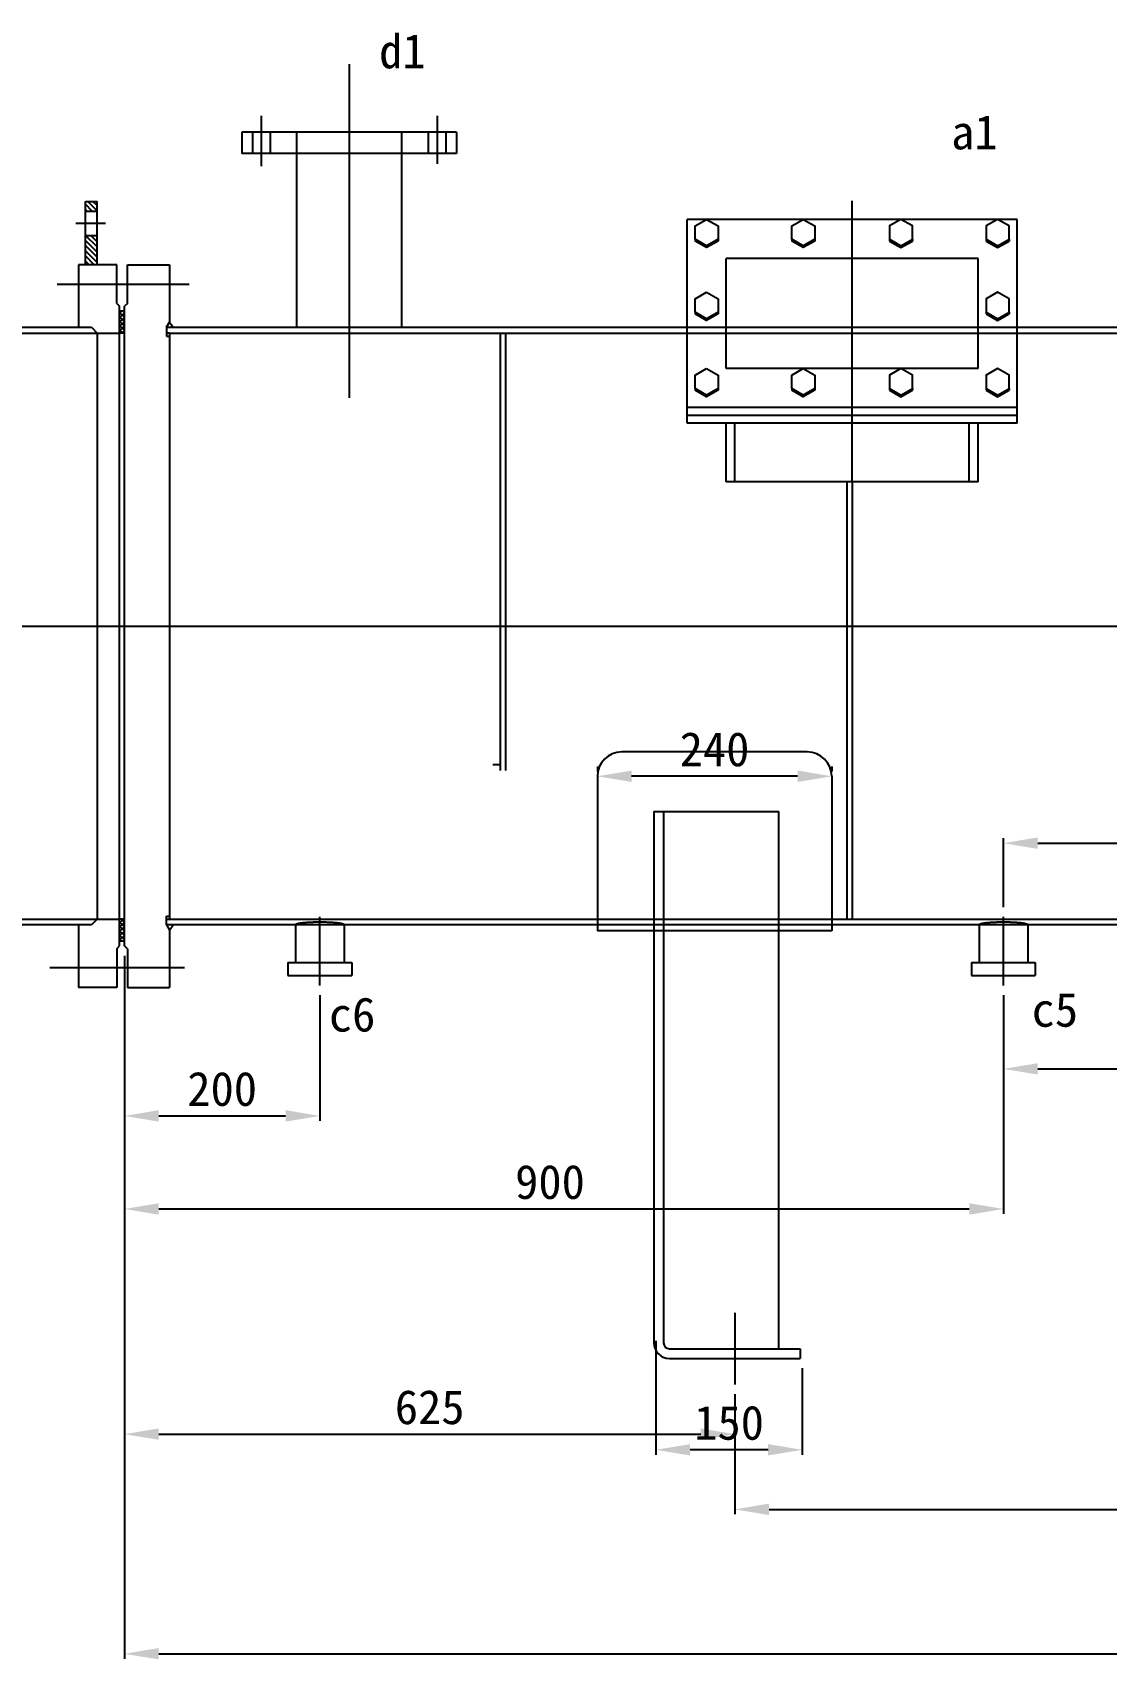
# Model space of a CAD drawing. Header units: millimetres. Extents: x -488296 to -479566, y 284705 to 289457.
# Drawn here: x -485611 to -484511, y 285887 to 287553 of the extents above; entities that cross this region are included whole.
import ezdxf
from ezdxf.lldxf.tags import DXFTag

# ---------------------------------------------------------------- set-up
doc = ezdxf.new("R2010")
doc.units = ezdxf.units.MM
doc.linetypes.add('HIDDEN2', pattern=[0.1875, 0.125, -0.0625])
for name, color, linetype in [('CDR_DWG1', 4, 'Continuous'), ('CDR_TEXT', 2, 'Continuous'), ('center', 3, 'CENTER'), ('DASH', 5, 'HIDDEN2'), ('FHID', 5, 'DASHED2'), ('中心线', 1, 'CENTERX2'), ('粗', 7, 'Continuous')]:
    doc.layers.add(name, color=color, linetype=linetype)
tags = doc.linetypes.add('CENTER', pattern=[50.8, 31.75, -6.35, 6.35, -6.35]).pattern_tags.tags
tags[10:11] = [DXFTag(74, 4), DXFTag(75, 0), DXFTag(340, '0'), DXFTag(46, 1.0), DXFTag(50, 0.0), DXFTag(44, 0.0), DXFTag(45, 0.0)]
tags[8:9] = [DXFTag(74, 4), DXFTag(75, 0), DXFTag(340, '0'), DXFTag(46, 1.0), DXFTag(50, 0.0), DXFTag(44, 0.0), DXFTag(45, 0.0)]
tags[6:7] = [DXFTag(74, 4), DXFTag(75, 0), DXFTag(340, '0'), DXFTag(46, 1.0), DXFTag(50, 0.0), DXFTag(44, 0.0), DXFTag(45, 0.0)]
tags[4:5] = [DXFTag(74, 4), DXFTag(75, 0), DXFTag(340, '0'), DXFTag(46, 1.0), DXFTag(50, 0.0), DXFTag(44, 0.0), DXFTag(45, 0.0)]
tags = doc.linetypes.add('CENTERX2', pattern=[101.6, 63.5, -12.7, 12.7, -12.7]).pattern_tags.tags
tags[10:11] = [DXFTag(74, 4), DXFTag(75, 0), DXFTag(340, '0'), DXFTag(46, 1.0), DXFTag(50, 0.0), DXFTag(44, 0.0), DXFTag(45, 0.0)]
tags[8:9] = [DXFTag(74, 4), DXFTag(75, 0), DXFTag(340, '0'), DXFTag(46, 1.0), DXFTag(50, 0.0), DXFTag(44, 0.0), DXFTag(45, 0.0)]
tags[6:7] = [DXFTag(74, 4), DXFTag(75, 0), DXFTag(340, '0'), DXFTag(46, 1.0), DXFTag(50, 0.0), DXFTag(44, 0.0), DXFTag(45, 0.0)]
tags[4:5] = [DXFTag(74, 4), DXFTag(75, 0), DXFTag(340, '0'), DXFTag(46, 1.0), DXFTag(50, 0.0), DXFTag(44, 0.0), DXFTag(45, 0.0)]
tags = doc.linetypes.add('DASHED2', pattern=[0.375, 0.25, -0.125]).pattern_tags.tags
tags[6:7] = [DXFTag(74, 4), DXFTag(75, 0), DXFTag(340, '0'), DXFTag(46, 1.0), DXFTag(50, 0.0), DXFTag(44, 0.0), DXFTag(45, 0.0)]
tags[4:5] = [DXFTag(74, 4), DXFTag(75, 0), DXFTag(340, '0'), DXFTag(46, 1.0), DXFTag(50, 0.0), DXFTag(44, 0.0), DXFTag(45, 0.0)]
doc.dimstyles.get("Standard").update_dxf_attribs({"dimscale": 10, "dimtxt": 3.5, "dimasz": 3.5, "dimexe": 0.5, "dimexo": 1, "dimgap": 1, "dimtad": 1, "dimtoh": 1, "dimdec": 1, "dimdsep": 46, "dimtxsty": 'Standard', "dimcen": 0.09, "dimclrd": 256, "dimclre": 256, "dimclrt": 256, "dimadec": 0, "dimazin": 2, "dimtfac": 1, "dimtdec": 1, "dimtofl": 0, "dimtmove": 0, "dimatfit": 3, "dimfxl": 1, "dimtolj": 1, "dimtzin": 0, "dimarcsym": 0})
pattern_1 = [(135, (-972792.489, -553.281), (2.24506403, 2.24506403), []), (45, (-972792.489, -553.281), (2.24506403, -2.24506403), [])]

# ---------------------------------------------------------------- blocks, each defined once
blk = doc.blocks.new('*D9')
at = {"lineweight": -2}
for p, q in [((-485517, 286575.4), (-485517, 285888)), ((-481866.9, 286565.4), (-481866.9, 285888)), ((-485482, 285893), (-481901.9, 285893))]:
    blk.add_line(p, q, dxfattribs=at)
for points in [[(-485482, 285898.9), (-485482, 285887.2), (-485517, 285893)], [(-481901.9, 285898.9), (-481901.9, 285887.2), (-481866.9, 285893)]]:
    blk.add_solid(points)
at = {"layer": 'DEFPOINTS', "color": 0}
for p in [(-485517, 286585.4), (-481866.9, 286575.4), (-481866.9, 285893)]:
    blk.add_point(p, dxfattribs=at)
at = {"insert": (-483835.1, 285920.5), "char_height": 35, "attachment_point": 5}
blk.add_mtext('\\A1;3650', dxfattribs=at)
blk = doc.blocks.new('*D11')
at = {"lineweight": -2}
for p, q in [((-483692, 286629.4), (-483692, 286035.9)), ((-484892, 286148.8), (-484892, 286035.9)), ((-484857, 286040.9), (-483727, 286040.9))]:
    blk.add_line(p, q, dxfattribs=at)
for points in [[(-484857, 286046.8), (-484857, 286035.1), (-484892, 286040.9)], [(-483727, 286046.8), (-483727, 286035.1), (-483692, 286040.9)]]:
    blk.add_solid(points)
at = {"layer": 'DEFPOINTS', "color": 0}
for p in [(-483692, 286639.4), (-484892, 286158.8), (-483692, 286040.9)]:
    blk.add_point(p, dxfattribs=at)
at = {"insert": (-484169.2, 286068.4), "char_height": 35, "attachment_point": 5}
blk.add_mtext('\\A1;1200', dxfattribs=at)
blk = doc.blocks.new('*D4')
at = {"lineweight": -2}
for p, q in [((-484616.9, 286657.7), (-484616.9, 286728.1)), ((-482767, 286657.7), (-482767, 286728.1)), ((-484581.9, 286723.1), (-482802, 286723.1))]:
    blk.add_line(p, q, dxfattribs=at)
for points in [[(-484581.9, 286729), (-484581.9, 286717.3), (-484616.9, 286723.1)], [(-482802, 286729), (-482802, 286717.3), (-482767, 286723.1)]]:
    blk.add_solid(points)
at = {"layer": 'DEFPOINTS', "color": 0}
for p in [(-482767, 286723.1), (-484616.9, 286647.7), (-482767, 286647.7)]:
    blk.add_point(p, dxfattribs=at)
at = {"insert": (-483692, 286750.6), "char_height": 35, "attachment_point": 5}
blk.add_mtext('\\A1;1850', dxfattribs=at)
blk = doc.blocks.new('A$C726E691B')
for p, q in [((169, 124.8), (-169, 124.8)), ((-169, -83.9), (-169, 124.8)), ((169, -83.9), (169, 124.8)), ((-160.8, 104.5), (-160.8, 102.7)), ((-137.2, 104.5), (-137.2, 102.7)), ((-61.8, 104.5), (-61.8, 102.7)), ((-38.2, 104.5), (-38.2, 102.7)), ((38.2, 104.5), (38.2, 102.7)), ((61.8, 104.5), (61.8, 102.7)), ((137.2, 104.5), (137.2, 102.7)), ((160.8, 104.5), (160.8, 102.7)), ((-160.8, 29.8), (-160.8, 28.1)), ((-137.2, 29.8), (-137.2, 28.1)), ((137.2, 29.8), (137.2, 28.1)), ((160.8, 29.8), (160.8, 28.1)), ((-160.8, -48.3), (-160.8, -50)), ((-137.2, -48.3), (-137.2, -50)), ((-61.8, -48.3), (-61.8, -50)), ((-38.2, -48.3), (-38.2, -50)), ((38.2, -48.3), (38.2, -50)), ((61.8, -48.3), (61.8, -50)), ((137.2, -48.3), (137.2, -50)), ((160.8, -48.3), (160.8, -50)), ((169, -67.9), (-169, -67.9)), ((169, -83.9), (-169, -83.9)), ((-129, -143.9), (-129, -83.9)), ((-120, -143.9), (-120, -83.9)), ((120, -143.9), (120, -83.9)), ((129, -143.9), (129, -83.9)), ((129, -143.9), (-129, -143.9))]:
    blk.add_line(p, q)
for points in [[(-149, 124.8), (-137.2, 118.1), (-137.2, 104.5), (-149, 97.7), (-160.8, 104.5), (-160.8, 118.1)], [(-50, 124.8), (-38.2, 118.1), (-38.2, 104.5), (-50, 97.7), (-61.8, 104.5), (-61.8, 118.1)], [(50, 124.8), (38.2, 118.1), (38.2, 104.5), (50, 97.7), (61.8, 104.5), (61.8, 118.1)], [(149, 124.8), (137.2, 118.1), (137.2, 104.5), (149, 97.7), (160.8, 104.5), (160.8, 118.1)], [(-149, 50.2), (-137.2, 43.4), (-137.2, 29.8), (-149, 23), (-160.8, 29.8), (-160.8, 43.4)], [(149, 50.2), (137.2, 43.4), (137.2, 29.8), (149, 23), (160.8, 29.8), (160.8, 43.4)], [(-149, -27.9), (-137.2, -34.7), (-137.2, -48.3), (-149, -55.1), (-160.8, -48.3), (-160.8, -34.7)], [(-50, -27.9), (-38.2, -34.7), (-38.2, -48.3), (-50, -55.1), (-61.8, -48.3), (-61.8, -34.7)], [(50, -27.9), (38.2, -34.7), (38.2, -48.3), (50, -55.1), (61.8, -48.3), (61.8, -34.7)], [(149, -27.9), (137.2, -34.7), (137.2, -48.3), (149, -55.1), (160.8, -48.3), (160.8, -34.7)]]:
    blk.add_lwpolyline(points, close=True)
for points in [[(-137.2, 102.7), (-149, 95.9), (-160.8, 102.7)], [(-38.2, 102.7), (-50, 95.9), (-61.8, 102.7)], [(38.2, 102.7), (50, 95.9), (61.8, 102.7)], [(137.2, 102.7), (149, 95.9), (160.8, 102.7)], [(-137.2, 28.1), (-149, 21.3), (-160.8, 28.1)], [(137.2, 28.1), (149, 21.3), (160.8, 28.1)], [(-137.2, -50), (-149, -56.8), (-160.8, -50)], [(-38.2, -50), (-50, -56.8), (-61.8, -50)], [(38.2, -50), (50, -56.8), (61.8, -50)], [(137.2, -50), (149, -56.8), (160.8, -50)]]:
    blk.add_lwpolyline(points)
at = {"layer": 'center'}
blk.add_line((0, -143.9), (0, 143.9), dxfattribs=at)
at = {"layer": 'DASH'}
for p, q in [((129, 84.8), (-129, 84.8)), ((-129, -27.9), (-129, 84.8)), ((129, -27.9), (129, 84.8)), ((129, -27.9), (-129, -27.9))]:
    blk.add_line(p, q, dxfattribs=at)
at = {"layer": '粗'}
blk.add_line((169, -75.9), (-169, -75.9), dxfattribs=at)
blk = doc.blocks.new('*D44')
at = {"lineweight": -2}
for p, q in [((-485517, 286607.9), (-485517, 286112.9)), ((-484892, 286158.8), (-484892, 286112.9)), ((-485482, 286117.9), (-484927, 286117.9))]:
    blk.add_line(p, q, dxfattribs=at)
for points in [[(-485482, 286123.8), (-485482, 286112.1), (-485517, 286117.9)], [(-484927, 286123.8), (-484927, 286112.1), (-484892, 286117.9)]]:
    blk.add_solid(points)
at = {"layer": 'DEFPOINTS', "color": 0}
for p in [(-485517, 286617.9), (-484892, 286168.8), (-484892, 286117.9)]:
    blk.add_point(p, dxfattribs=at)
at = {"insert": (-485204.5, 286145.4), "char_height": 35, "attachment_point": 5}
blk.add_mtext('\\A1;625', dxfattribs=at)
blk = doc.blocks.new('*D25')
at = {"lineweight": -2}
for p, q in [((-485317, 286567.5), (-485317, 286438.8)), ((-485517, 286555.4), (-485517, 286438.8)), ((-485482, 286443.8), (-485352, 286443.8))]:
    blk.add_line(p, q, dxfattribs=at)
for points in [[(-485482, 286449.7), (-485482, 286438), (-485517, 286443.8)], [(-485352, 286449.7), (-485352, 286438), (-485317, 286443.8)]]:
    blk.add_solid(points)
at = {"layer": 'DEFPOINTS', "color": 0}
for p in [(-485317, 286577.5), (-485517, 286565.4), (-485317, 286443.8)]:
    blk.add_point(p, dxfattribs=at)
at = {"insert": (-485417, 286471.3), "char_height": 35, "attachment_point": 5}
blk.add_mtext('\\A1;200', dxfattribs=at)
blk = doc.blocks.new('*D45')
at = {"lineweight": -2}
for p, q in [((-485517, 286565.4), (-485517, 286343.5)), ((-484616.9, 286567.5), (-484616.9, 286343.5)), ((-485482, 286348.5), (-484651.9, 286348.5))]:
    blk.add_line(p, q, dxfattribs=at)
for points in [[(-485482, 286354.4), (-485482, 286342.7), (-485517, 286348.5)], [(-484651.9, 286354.4), (-484651.9, 286342.7), (-484616.9, 286348.5)]]:
    blk.add_solid(points)
at = {"layer": 'DEFPOINTS', "color": 0}
for p in [(-484616.9, 286577.5), (-485517, 286575.4), (-484616.9, 286348.5)]:
    blk.add_point(p, dxfattribs=at)
at = {"insert": (-485081.3, 286376), "char_height": 35, "attachment_point": 5}
blk.add_mtext('\\A1;900', dxfattribs=at)
blk = doc.blocks.new('*D46')
at = {"lineweight": -2}
for p, q in [((-484001.9, 286567.5), (-484001.9, 286487)), ((-484616.9, 286557.5), (-484616.9, 286487)), ((-484581.9, 286492), (-484036.9, 286492))]:
    blk.add_line(p, q, dxfattribs=at)
for points in [[(-484581.9, 286497.8), (-484581.9, 286486.2), (-484616.9, 286492)], [(-484036.9, 286497.8), (-484036.9, 286486.2), (-484001.9, 286492)]]:
    blk.add_solid(points)
at = {"layer": 'DEFPOINTS', "color": 0}
for p in [(-484001.9, 286577.5), (-484616.9, 286567.5), (-484001.9, 286492)]:
    blk.add_point(p, dxfattribs=at)
at = {"insert": (-484309.4, 286519.5), "char_height": 35, "attachment_point": 5}
blk.add_mtext('\\A1;615', dxfattribs=at)
blk = doc.blocks.new('*D22')
at = {"lineweight": -2}
for p, q in [((-484972.9, 286213.4), (-484972.9, 286096.9)), ((-484822.9, 286185.4), (-484822.9, 286096.9)), ((-484857.9, 286101.9), (-484937.9, 286101.9))]:
    blk.add_line(p, q, dxfattribs=at)
for points in [[(-484937.9, 286107.7), (-484937.9, 286096.1), (-484972.9, 286101.9)], [(-484857.9, 286107.7), (-484857.9, 286096.1), (-484822.9, 286101.9)]]:
    blk.add_solid(points)
at = {"layer": 'DEFPOINTS', "color": 0}
for p in [(-484972.9, 286223.4), (-484822.9, 286195.4), (-484972.9, 286101.9)]:
    blk.add_point(p, dxfattribs=at)
at = {"insert": (-484897.9, 286129.4), "char_height": 35, "attachment_point": 5}
blk.add_mtext('\\A1;150', dxfattribs=at)
blk = doc.blocks.new('*D41')
at = {"lineweight": -2}
for p, q in [((-485032.8, 286801.6), (-485032.8, 286796.6)), ((-484792.8, 286801.6), (-484792.8, 286796.6)), ((-484827.8, 286791.6), (-484997.8, 286791.6))]:
    blk.add_line(p, q, dxfattribs=at)
for points in [[(-484997.8, 286797.5), (-484997.8, 286785.8), (-485032.8, 286791.6)], [(-484827.8, 286797.5), (-484827.8, 286785.8), (-484792.8, 286791.6)]]:
    blk.add_solid(points)
at = {"layer": 'DEFPOINTS', "color": 0}
for p in [(-485032.8, 286791.6), (-485032.8, 286791.6), (-484792.8, 286791.6)]:
    blk.add_point(p, dxfattribs=at)
at = {"insert": (-484912.8, 286819.1), "char_height": 35, "attachment_point": 5}
blk.add_mtext('\\A1;240', dxfattribs=at)
blk = doc.blocks.new('A$C77621221')
at = {"layer": 'CDR_TEXT', "linetype": 'Continuous'}
h = blk.add_hatch(dxfattribs=at)
h.set_pattern_fill('ANSI31', color=256, scale=30, style=0)
h.set_pattern_definition([(45, (-833.2633, -4127.2094), (-2.6516504, 2.6516504), [])])
h.paths.add_polyline_path([(20.6, 65), (8.6, 65), (8.6, 55), (20.6, 55)])
h.paths.add_polyline_path([(20.6, 30), (8.6, 30), (8.6, 0), (20.6, 0)])
at = {"layer": 'CDR_DWG1'}
for p, q in [((8.6, 0), (8.6, 65)), ((20.6, 65), (8.6, 65)), ((20.6, 55), (8.6, 55)), ((20.6, 0), (20.6, 65)), ((20.6, 30), (8.6, 30))]:
    blk.add_line(p, q, dxfattribs=at)
at = {"layer": 'center'}
blk.add_line((30.3, 42.5), (0, 42.5), dxfattribs=at)

msp = doc.modelspace()

# ---------------------------------------------------------------- hatches: boundary and pattern name
h = msp.add_hatch()
h.set_pattern_fill('ANSI37', color=256, style=0)
h.set_pattern_definition(pattern_1)
h.paths.add_polyline_path([(-485516.98, 287245.4), (-485521.98, 287245.4), (-485521.98, 287267.89), (-485516.98, 287267.89)])
h.paths.add_polyline_path([(-485521.98, 286645.39), (-485516.98, 286645.39), (-485516.98, 286622.89), (-485521.98, 286622.89)])
h = msp.add_hatch()
h.set_pattern_fill('ANSI37', color=256, style=0)
h.set_pattern_definition(pattern_1)
h.paths.add_polyline_path([(-485516.98, 287245.4), (-485521.98, 287245.4), (-485521.98, 287267.89), (-485516.98, 287267.89)])
h.paths.add_polyline_path([(-485521.98, 286645.39), (-485516.98, 286645.39), (-485516.98, 286622.89), (-485521.98, 286622.89)])

# ---------------------------------------------------------------- linework, layer by layer
for p, q in [((-485176.98, 287451.39), (-485396.98, 287451.39)), ((-485396.98, 287451.39), (-485396.98, 287429.39)), ((-485385.98, 287451.39), (-485385.98, 287429.39)), ((-485367.98, 287451.39), (-485367.98, 287429.39)), ((-485232.98, 287451.39), (-485340.98, 287451.39)), ((-485340.98, 287451.39), (-485340.98, 287251.39)), ((-485232.98, 287251.39), (-485232.98, 287451.39)), ((-485205.98, 287451.39), (-485205.98, 287429.39)), ((-485187.98, 287451.39), (-485187.98, 287429.39)), ((-485176.98, 287451.39), (-485176.98, 287429.39)), ((-485176.98, 287429.39), (-485396.98, 287429.39)), ((-485563.98, 287315.39), (-485563.98, 287251.39)), ((-485524.98, 287315.39), (-485563.98, 287315.39)), ((-485524.98, 287275.89), (-485524.98, 287315.39)), ((-485513.98, 287315.39), (-485470.98, 287315.39)), ((-485513.98, 287275.89), (-485513.98, 287315.39)), ((-485470.98, 287315.39), (-485470.98, 287256.59)), ((-485524.98, 287275.89), (-485521.98, 287272.89)), ((-485513.98, 287275.89), (-485516.98, 287272.89)), ((-485521.98, 286617.89), (-485521.98, 287272.89)), ((-485516.98, 287267.89), (-485521.98, 287267.89)), ((-485516.98, 286617.89), (-485516.98, 287272.89)), ((-485516.98, 286617.89), (-485516.98, 287272.89)), ((-485694.55, 287245.39), (-485521.98, 287245.4)), ((-485691.45, 287251.39), (-485550.98, 287251.39)), ((-485563.98, 287251.39), (-485550.98, 287251.39)), ((-485550.98, 287251.39), (-485544.98, 287245.39)), ((-485544.98, 287245.39), (-485544.98, 286645.39)), ((-485516.98, 287245.4), (-485521.98, 287245.4)), ((-485473.98, 287251.39), (-485470.98, 287256.59)), ((-485473.98, 287251.39), (-481912.94, 287251.39)), ((-485473.98, 287251.39), (-485473.98, 287242.39)), ((-485470.98, 287245.39), (-485473.98, 287245.39)), ((-485473.98, 287242.39), (-485470.98, 287242.39)), ((-485470.98, 287245.39), (-485472.86, 287245.39)), ((-485470.98, 287256.59), (-485467.05, 287251.39)), ((-485470.98, 287245.39), (-481912.94, 287245.39)), ((-485470.98, 287245.39), (-485470.98, 286645.39)), ((-484817.82, 286816.58), (-485007.82, 286816.58)), ((-485032.82, 286791.58), (-485032.82, 286633.39)), ((-484792.82, 286791.58), (-484792.82, 286633.39)), ((-484975.02, 286755.39), (-484975.02, 286211.39)), ((-484975.02, 286755.39), (-484846.82, 286755.39)), ((-484965.02, 286755.39), (-484965.02, 286211.39)), ((-484846.82, 286205.39), (-484846.82, 286755.39)), ((-485694.55, 286645.4), (-485521.98, 286645.39)), ((-485544.98, 286645.39), (-485550.98, 286639.4)), ((-485516.98, 286645.39), (-485521.98, 286645.39)), ((-485473.98, 286639.39), (-485473.98, 286648.39)), ((-485473.98, 286648.39), (-485470.98, 286648.39)), ((-485473.98, 286645.39), (-481912.94, 286645.39)), ((-484732.33, 286645.39), (-484727.33, 286645.39)), ((-484612.3, 286645.39), (-484607.3, 286645.39)), ((-485550.98, 286639.4), (-485691.09, 286639.4)), ((-485563.98, 286639.4), (-485563.98, 286575.39)), ((-485473.98, 286639.39), (-485470.98, 286634.2)), ((-485467.05, 286639.39), (-485473.98, 286639.39)), ((-481912.94, 286639.39), (-485470.98, 286639.39)), ((-485470.98, 286634.2), (-485467.05, 286639.39)), ((-485470.98, 286634.2), (-485470.98, 286575.39)), ((-485341.98, 286639.39), (-485341.98, 286601)), ((-485291.98, 286639.39), (-485291.98, 286601)), ((-484792.82, 286633.39), (-485032.82, 286633.39)), ((-484975.02, 286639.39), (-484975.02, 286211.39)), ((-484965.02, 286639.39), (-484965.02, 286211.39)), ((-484641.94, 286639.39), (-484641.94, 286601)), ((-484591.94, 286639.39), (-484591.94, 286601)), ((-485524.98, 286614.89), (-485521.98, 286617.89)), ((-485524.98, 286614.89), (-485524.98, 286575.39)), ((-485516.98, 286622.89), (-485521.98, 286622.89)), ((-485513.98, 286614.89), (-485516.98, 286617.89)), ((-485513.98, 286614.89), (-485513.98, 286575.39)), ((-485349.61, 286601), (-485284.34, 286601)), ((-485349.61, 286601), (-485349.61, 286587.51)), ((-485284.34, 286601), (-485284.34, 286587.51)), ((-484649.57, 286601), (-484584.31, 286601)), ((-484649.57, 286601), (-484649.57, 286587.51)), ((-484584.31, 286601), (-484584.31, 286587.51)), ((-485349.61, 286587.51), (-485284.34, 286587.51)), ((-484649.57, 286587.51), (-484584.31, 286587.51)), ((-485524.98, 286575.39), (-485563.98, 286575.39)), ((-485513.98, 286575.39), (-485470.98, 286575.39)), ((-484892.02, 286242.02), (-484892.02, 286168.77)), ((-484892.02, 286242.02), (-484892.02, 286168.77)), ((-484959.02, 286205.39), (-484870.64, 286205.39)), ((-484959.02, 286205.39), (-484825.02, 286205.39)), ((-484959.02, 286195.39), (-484870.64, 286195.39)), ((-484959.02, 286195.39), (-484825.02, 286195.39)), ((-484825.02, 286205.39), (-484825.02, 286195.39)), ((-484825.02, 286205.39), (-484825.02, 286195.39))]:
    msp.add_line(p, q)
for points in [[(-485291.97, 286639.39, 0), (-485291.98, 286639.46, 0), (-485292, 286639.53, 0), (-485292.04, 286639.59, 0), (-485292.1, 286639.66, 0), (-485292.16, 286639.73, 0), (-485292.25, 286639.8, 0), (-485292.34, 286639.86, 0), (-485292.46, 286639.93, 0), (-485292.58, 286640, 0), (-485292.72, 286640.06, 0), (-485292.88, 286640.13, 0), (-485293.05, 286640.19, 0), (-485293.24, 286640.26, 0), (-485293.44, 286640.32, 0), (-485293.65, 286640.39, 0), (-485293.88, 286640.45, 0), (-485294.12, 286640.51, 0), (-485294.38, 286640.58, 0), (-485294.64, 286640.64, 0), (-485294.93, 286640.7, 0), (-485295.22, 286640.76, 0), (-485295.53, 286640.81, 0), (-485295.85, 286640.87, 0), (-485296.19, 286640.93, 0), (-485296.54, 286640.99, 0), (-485296.89, 286641.04, 0), (-485297.27, 286641.09, 0), (-485297.65, 286641.15, 0), (-485298.04, 286641.2, 0), (-485298.45, 286641.25, 0), (-485298.87, 286641.3, 0), (-485299.3, 286641.35, 0), (-485299.74, 286641.4, 0), (-485300.19, 286641.44, 0), (-485300.65, 286641.49, 0), (-485301.12, 286641.53, 0), (-485301.59, 286641.57, 0), (-485302.08, 286641.62, 0), (-485302.58, 286641.66, 0), (-485303.09, 286641.69, 0), (-485303.6, 286641.73, 0), (-485304.12, 286641.77, 0), (-485304.65, 286641.8, 0), (-485305.19, 286641.83, 0), (-485305.73, 286641.86, 0), (-485306.29, 286641.89, 0), (-485306.84, 286641.92, 0), (-485307.41, 286641.95, 0), (-485307.98, 286641.97, 0), (-485308.55, 286642, 0), (-485309.13, 286642.02, 0), (-485309.72, 286642.04, 0), (-485310.31, 286642.06, 0), (-485310.9, 286642.08, 0), (-485311.5, 286642.09, 0), (-485312.1, 286642.11, 0), (-485312.7, 286642.12, 0), (-485313.31, 286642.13, 0), (-485313.91, 286642.14, 0), (-485314.52, 286642.15, 0), (-485315.14, 286642.15, 0), (-485315.75, 286642.16, 0), (-485316.36, 286642.16, 0), (-485316.97, 286642.16, 0), (-485317.59, 286642.16, 0), (-485318.2, 286642.16, 0), (-485318.81, 286642.15, 0), (-485319.43, 286642.15, 0), (-485320.04, 286642.14, 0), (-485320.64, 286642.13, 0), (-485321.25, 286642.12, 0), (-485321.85, 286642.11, 0), (-485322.45, 286642.09, 0), (-485323.05, 286642.08, 0), (-485323.64, 286642.06, 0), (-485324.23, 286642.04, 0), (-485324.82, 286642.02, 0), (-485325.4, 286642, 0), (-485325.97, 286641.97, 0), (-485326.54, 286641.95, 0), (-485327.11, 286641.92, 0), (-485327.66, 286641.89, 0), (-485328.22, 286641.86, 0), (-485328.76, 286641.83, 0), (-485329.3, 286641.8, 0), (-485329.83, 286641.77, 0), (-485330.35, 286641.73, 0), (-485330.86, 286641.69, 0), (-485331.37, 286641.66, 0), (-485331.87, 286641.62, 0), (-485332.36, 286641.57, 0), (-485332.83, 286641.53, 0), (-485333.3, 286641.49, 0), (-485333.76, 286641.44, 0), (-485334.21, 286641.4, 0), (-485334.65, 286641.35, 0), (-485335.08, 286641.3, 0), (-485335.5, 286641.25, 0), (-485335.91, 286641.2, 0), (-485336.3, 286641.15, 0), (-485336.68, 286641.09, 0), (-485337.06, 286641.04, 0), (-485337.41, 286640.99, 0), (-485337.76, 286640.93, 0), (-485338.1, 286640.87, 0), (-485338.42, 286640.81, 0), (-485338.73, 286640.76, 0), (-485339.02, 286640.7, 0), (-485339.31, 286640.64, 0), (-485339.57, 286640.58, 0), (-485339.83, 286640.51, 0), (-485340.07, 286640.45, 0), (-485340.3, 286640.39, 0), (-485340.51, 286640.32, 0), (-485340.71, 286640.26, 0), (-485340.9, 286640.19, 0), (-485341.07, 286640.13, 0), (-485341.23, 286640.06, 0), (-485341.37, 286640, 0), (-485341.49, 286639.93, 0), (-485341.61, 286639.86, 0), (-485341.7, 286639.8, 0), (-485341.79, 286639.73, 0), (-485341.85, 286639.66, 0), (-485341.91, 286639.59, 0), (-485341.95, 286639.53, 0), (-485341.97, 286639.46, 0), (-485341.98, 286639.39, 0)], [(-484591.94, 286639.39, 0), (-484591.95, 286639.46, 0), (-484591.97, 286639.53, 0), (-484592.01, 286639.59, 0), (-484592.07, 286639.66, 0), (-484592.13, 286639.73, 0), (-484592.22, 286639.8, 0), (-484592.31, 286639.86, 0), (-484592.43, 286639.93, 0), (-484592.55, 286640, 0), (-484592.69, 286640.06, 0), (-484592.85, 286640.13, 0), (-484593.02, 286640.19, 0), (-484593.21, 286640.26, 0), (-484593.41, 286640.32, 0), (-484593.62, 286640.39, 0), (-484593.85, 286640.45, 0), (-484594.09, 286640.51, 0), (-484594.35, 286640.58, 0), (-484594.61, 286640.64, 0), (-484594.9, 286640.7, 0), (-484595.19, 286640.76, 0), (-484595.5, 286640.81, 0), (-484595.82, 286640.87, 0), (-484596.16, 286640.93, 0), (-484596.51, 286640.99, 0), (-484596.86, 286641.04, 0), (-484597.24, 286641.09, 0), (-484597.62, 286641.15, 0), (-484598.01, 286641.2, 0), (-484598.42, 286641.25, 0), (-484598.84, 286641.3, 0), (-484599.27, 286641.35, 0), (-484599.71, 286641.4, 0), (-484600.16, 286641.44, 0), (-484600.62, 286641.49, 0), (-484601.09, 286641.53, 0), (-484601.56, 286641.57, 0), (-484602.05, 286641.62, 0), (-484602.55, 286641.66, 0), (-484603.06, 286641.69, 0), (-484603.57, 286641.73, 0), (-484604.09, 286641.77, 0), (-484604.62, 286641.8, 0), (-484605.16, 286641.83, 0), (-484605.7, 286641.86, 0), (-484606.26, 286641.89, 0), (-484606.81, 286641.92, 0), (-484607.38, 286641.95, 0), (-484607.95, 286641.97, 0), (-484608.52, 286642, 0), (-484609.1, 286642.02, 0), (-484609.69, 286642.04, 0), (-484610.28, 286642.06, 0), (-484610.87, 286642.08, 0), (-484611.47, 286642.09, 0), (-484612.07, 286642.11, 0), (-484612.67, 286642.12, 0), (-484613.28, 286642.13, 0), (-484613.88, 286642.14, 0), (-484614.49, 286642.15, 0), (-484615.11, 286642.15, 0), (-484615.72, 286642.16, 0), (-484616.33, 286642.16, 0), (-484616.94, 286642.16, 0), (-484617.56, 286642.16, 0), (-484618.17, 286642.16, 0), (-484618.78, 286642.15, 0), (-484619.4, 286642.15, 0), (-484620.01, 286642.14, 0), (-484620.61, 286642.13, 0), (-484621.22, 286642.12, 0), (-484621.82, 286642.11, 0), (-484622.42, 286642.09, 0), (-484623.02, 286642.08, 0), (-484623.61, 286642.06, 0), (-484624.2, 286642.04, 0), (-484624.79, 286642.02, 0), (-484625.37, 286642, 0), (-484625.94, 286641.97, 0), (-484626.51, 286641.95, 0), (-484627.08, 286641.92, 0), (-484627.63, 286641.89, 0), (-484628.19, 286641.86, 0), (-484628.73, 286641.83, 0), (-484629.27, 286641.8, 0), (-484629.8, 286641.77, 0), (-484630.32, 286641.73, 0), (-484630.83, 286641.69, 0), (-484631.34, 286641.66, 0), (-484631.84, 286641.62, 0), (-484632.33, 286641.57, 0), (-484632.8, 286641.53, 0), (-484633.27, 286641.49, 0), (-484633.73, 286641.44, 0), (-484634.18, 286641.4, 0), (-484634.62, 286641.35, 0), (-484635.05, 286641.3, 0), (-484635.47, 286641.25, 0), (-484635.88, 286641.2, 0), (-484636.27, 286641.15, 0), (-484636.65, 286641.09, 0), (-484637.03, 286641.04, 0), (-484637.38, 286640.99, 0), (-484637.73, 286640.93, 0), (-484638.07, 286640.87, 0), (-484638.39, 286640.81, 0), (-484638.7, 286640.76, 0), (-484638.99, 286640.7, 0), (-484639.28, 286640.64, 0), (-484639.54, 286640.58, 0), (-484639.8, 286640.51, 0), (-484640.04, 286640.45, 0), (-484640.27, 286640.39, 0), (-484640.48, 286640.32, 0), (-484640.68, 286640.26, 0), (-484640.87, 286640.19, 0), (-484641.04, 286640.13, 0), (-484641.2, 286640.06, 0), (-484641.34, 286640, 0), (-484641.46, 286639.93, 0), (-484641.58, 286639.86, 0), (-484641.67, 286639.8, 0), (-484641.76, 286639.73, 0), (-484641.82, 286639.66, 0), (-484641.88, 286639.59, 0), (-484641.91, 286639.53, 0), (-484641.94, 286639.46, 0), (-484641.94, 286639.39, 0)]]:
    msp.add_polyline3d(points)
for centre, radius, start, end in [((-485007.82, 286791.58), 25, 90, 180), ((-484817.82, 286791.58), 25, 0, 90), ((-484959.02, 286211.39), 16, 180, 270), ((-484959.02, 286211.39), 16, 180, 270), ((-484959.02, 286211.39), 6, 180, 270), ((-484959.02, 286211.39), 6, 180, 270)]:
    msp.add_arc(centre, radius, start, end)
at = {"layer": 'FHID'}
for p, q in [((-485131.98, 286797.64), (-485131.98, 287245.39)), ((-485126.98, 287245.39), (-485126.98, 286797.64)), ((-484776.98, 286645.39), (-484776.98, 287093.14)), ((-484771.98, 287093.14), (-484771.98, 286645.39)), ((-485139.94, 286803.64), (-485134.94, 286803.64)), ((-485136.94, 286803.64), (-485131.94, 286803.64))]:
    msp.add_line(p, q, dxfattribs=at)
at = {"layer": '中心线'}
for p, q in [((-485286.98, 287520.75), (-485286.98, 287179.24)), ((-485286.98, 287486.94), (-485286.98, 287223.86)), ((-485376.98, 287468.03), (-485376.98, 287416.26)), ((-485196.98, 287468.03), (-485196.98, 287418.74)), ((-485512.41, 287295.39), (-485585.83, 287295.39)), ((-485450.67, 287295.39), (-485530.13, 287295.39)), ((-486062.78, 286945.39), (-481245.97, 286945.39)), ((-485316.98, 286577.51), (-485316.98, 286647.74)), ((-484616.94, 286577.51), (-484616.94, 286647.74)), ((-485510.29, 286595.39), (-485593.46, 286595.39)), ((-485455.51, 286595.39), (-485526.17, 286595.39))]:
    msp.add_line(p, q, dxfattribs=at)

# ---------------------------------------------------------------- block references
at = {"linetype": 'Continuous', "xscale": -1}
msp.add_blockref('A$C77621221', (-485536.52, 287315.39), dxfattribs=at)
msp.add_blockref('A$C726E691B', (-484771.98, 287237.05))

# ---------------------------------------------------------------- texts
at = {"color": 0, "linetype": 'Continuous', "insert": (-485232.47, 287533.84), "char_height": 35, "attachment_point": 5}
msp.add_mtext('{\\fSimSun|b0|i0|c134|p54;d1}', dxfattribs=at)
at = {"linetype": 'Continuous', "char_height": 35, "attachment_point": 5}
for s, insert in [('{\\fSimSun|b0|i0|c134|p54;a1}', (-484646.68, 287450.86)), ('\\f宋体|b0|i0|c134|p54;c6', (-485283.96, 286547.44)), ('\\f宋体|b0|i0|c134|p54;c5', (-484564.32, 286552.33))]:
    msp.add_mtext(s, dxfattribs=dict(at, insert=insert))

# ---------------------------------------------------------------- dimensions: what is measured, and where the dimension line sits
dim = msp.add_linear_dim(base=(-485032.82, 286791.64), p1=(-484792.82, 286791.58), p2=(-485032.82, 286791.58), angle=180, dimstyle='Standard')
dim.commit()
dim.dimension.update_dxf_attribs({"geometry": '*D41', "text_midpoint": (-484912.82, 286791.64), "dimtype": 160})
for base, p1, p2, picture, middle in [((-482766.97, 286723.13), (-484616.94, 286647.74), (-482766.97, 286647.74), '*D4', (-483691.96, 286750.63)), ((-484001.94, 286492), (-484616.94, 286567.51), (-484001.94, 286577.51), '*D46', (-484309.44, 286519.5))]:
    dim = msp.add_linear_dim(base=base, p1=p1, p2=p2, dimstyle='Standard')
    dim.commit()
    dim.dimension.update_dxf_attribs({"geometry": picture, "text_midpoint": middle})
for base, p1, p2, picture, middle in [((-483691.96, 286040.95), (-484892.02, 286158.77), (-483691.96, 286639.39), '*D11', (-484169.15, 286040.95)), ((-481866.94, 285893.04), (-485516.98, 286585.39), (-481866.94, 286575.39), '*D9', (-483835.12, 285893.04)), ((-484616.94, 286348.53), (-485516.98, 286575.39), (-484616.94, 286577.51), '*D45', (-485081.28, 286348.53))]:
    dim = msp.add_linear_dim(base=base, p1=p1, p2=p2, dimstyle='Standard', override={"dimdec": 0})
    dim.commit()
    dim.dimension.update_dxf_attribs({"geometry": picture, "text_midpoint": middle, "dimtype": 160})
for base, p1, p2, picture, middle in [((-484892.02, 286117.94), (-485516.98, 286617.89), (-484892.02, 286168.77), '*D44', (-485204.5, 286145.44)), ((-485316.98, 286443.85), (-485516.98, 286565.39), (-485316.98, 286577.51), '*D25', (-485416.98, 286471.35))]:
    dim = msp.add_linear_dim(base=base, p1=p1, p2=p2, dimstyle='Standard', override={"dimdec": 0})
    dim.commit()
    dim.dimension.update_dxf_attribs({"geometry": picture, "text_midpoint": middle})
dim = msp.add_linear_dim(base=(-484972.89, 286101.89), p1=(-484822.89, 286195.39), p2=(-484972.89, 286223.36), angle=180, dimstyle='Standard')
dim.commit()
dim.dimension.update_dxf_attribs({"geometry": '*D22', "text_midpoint": (-484897.89, 286129.39)})

doc.saveas('drawing.dxf')
